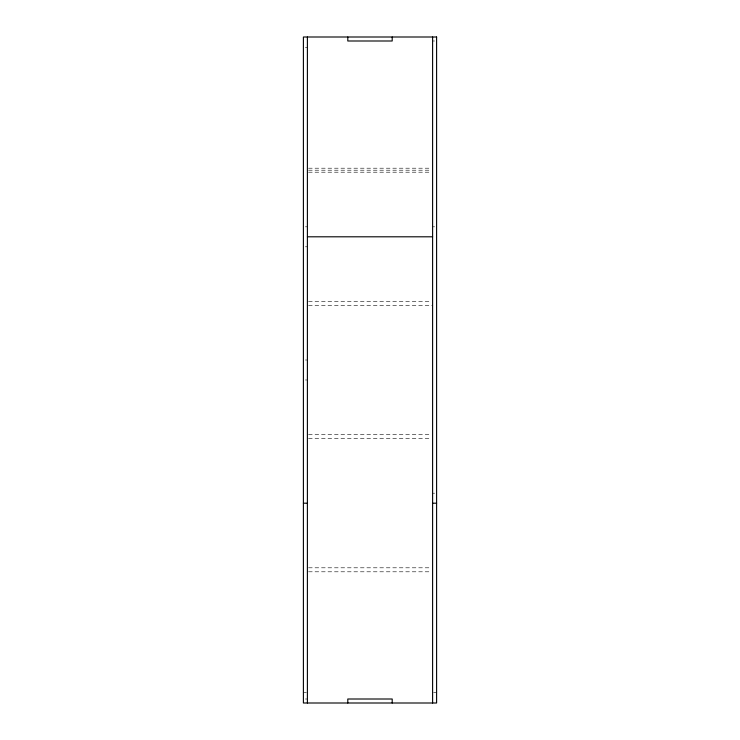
<?xml version="1.0" encoding="UTF-8"?>
<svg xmlns="http://www.w3.org/2000/svg" width="740" height="740" viewBox="0 0 740 740"><rect width="100%" height="100%" fill="white"/><g stroke="black" fill="none" stroke-linecap="round" stroke-linejoin="round"><path stroke-width="0.56" stroke-dasharray="3.7 2.78" d="M432.604 40.996L434.602 40.996M305.398 47.656L307.396 47.656M308.543 168.202L431.457 168.202M308.543 170.2L431.457 170.2M308.543 172.198L431.457 172.198M305.398 226.81L307.396 226.81M432.604 226.81L434.602 226.81M305.398 246.79L307.396 246.79M308.543 301.402L431.457 301.402M308.543 305.398L432.604 305.398M305.398 360.01L307.396 360.01M305.398 379.99L307.396 379.99M308.543 434.602L431.457 434.602M308.543 438.598L431.457 438.598M432.604 493.21L434.602 493.21M308.543 567.802L431.457 567.802M308.543 571.798L431.457 571.798M303.4 692.344L306.397 692.344M433.603 692.344L436.6 692.344M305.398 699.004L307.396 699.004"/><path stroke-width="1.11" d="M307.396 236.8L432.604 236.8M303.4 503.2L307.396 503.2M432.604 503.2L436.6 503.2M432.604 37L432.604 703M392.2 37L392.2 40.996L347.8 40.996L347.8 37M392.2 703L392.2 699.004L347.8 699.004L347.8 703M307.396 37L307.396 703M436.6 37L303.4 37L303.4 703L436.6 703L436.6 37"/></g></svg>
